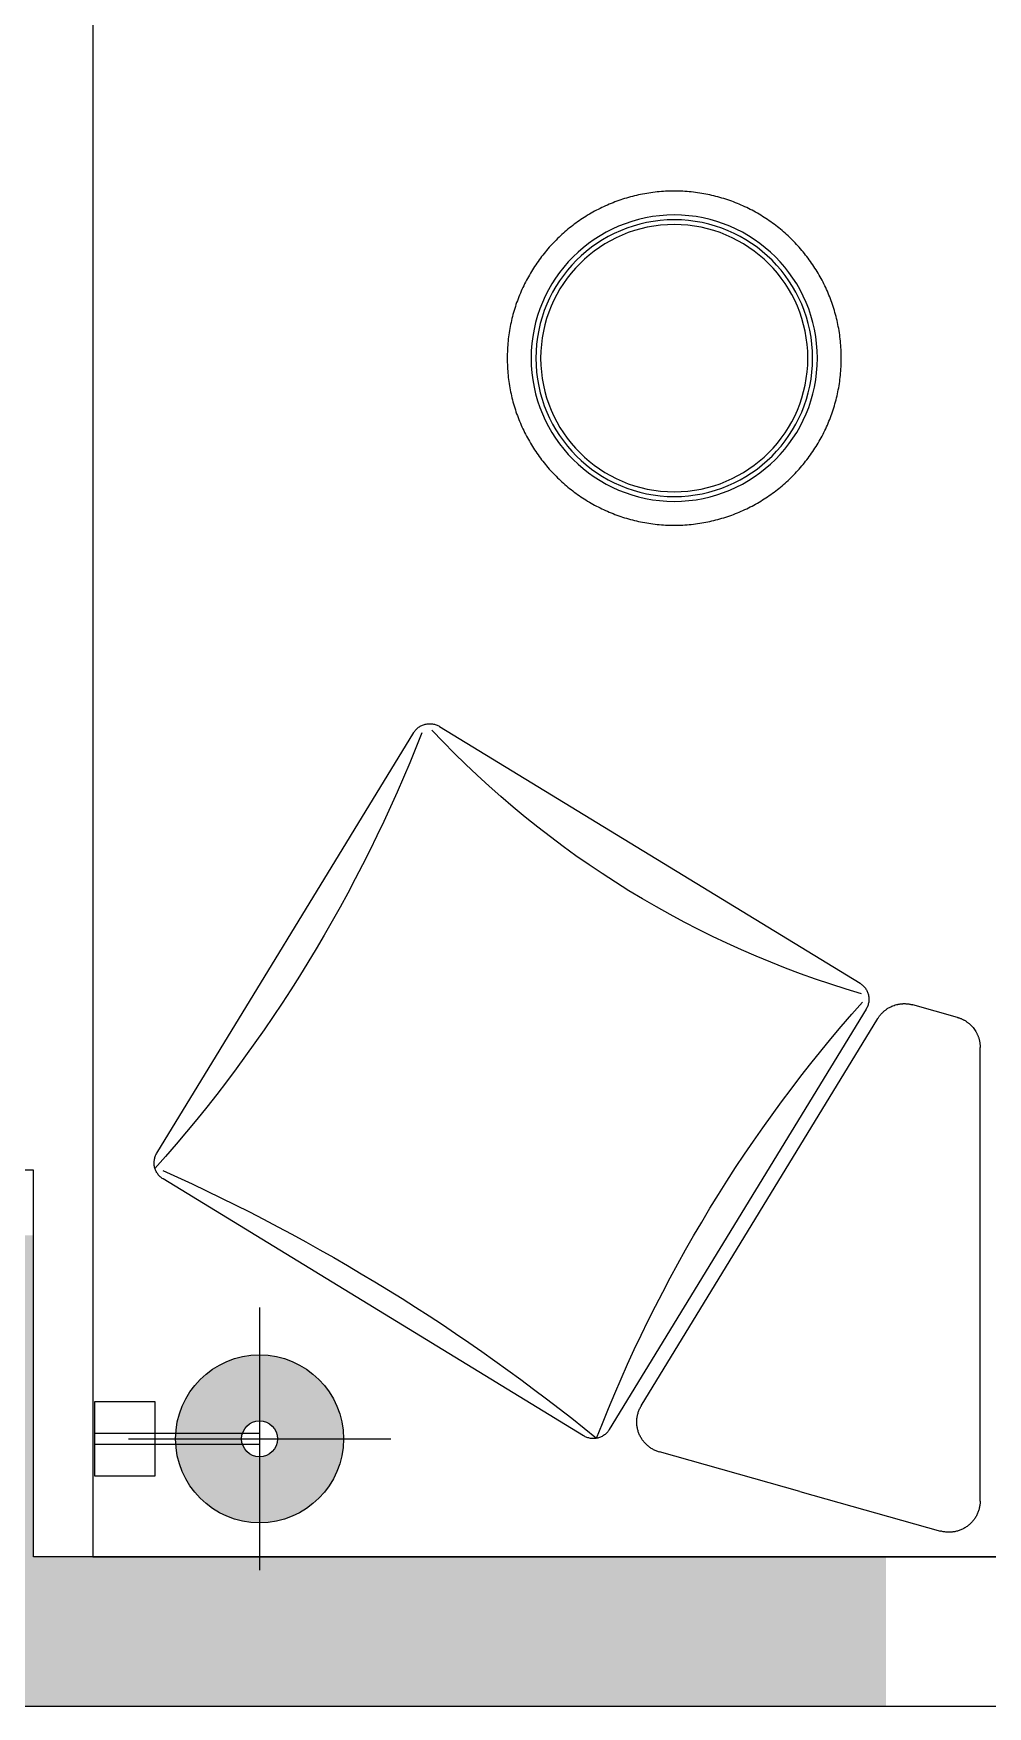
# Model space of a CAD drawing. Header units: inches. Extents: x 1174834 to 1369688, y -175882 to -108740.
# Drawn here: x 1185477 to 1187007, y -141985 to -139303 of the extents above; entities that cross this region are included whole.
import ezdxf

# ---------------------------------------------------------------- set-up
doc = ezdxf.new("R2010")
doc.units = ezdxf.units.IN
doc.header["$LTSCALE"] = 500
doc.header["$MEASUREMENT"] = 0
doc.linetypes.add('DASH', pattern=[0.35, 0.25, -0.1])
for name, color, linetype in [('A-01-原始墙体', 7, 'Continuous'), ('FF-FURN', 51, 'Continuous'), ('特细线', 251, 'Continuous')]:
    doc.layers.add(name, color=color, linetype=linetype)

# ---------------------------------------------------------------- blocks, each defined once
blk = doc.blocks.new('A$C48916692')
at = {"color": 3, "linetype": 'DASH', "ltscale": 150}
for p, q in [((8406.9, 5621.8), (9134.1, 5621.8)), ((9182.2, 5585.3), (9202.3, 5513.8)), ((8422.1, 5333), (8358.8, 5558.2)), ((8559.7, 5078.6), (9180.2, 5457.6)), ((8422.1, 5333), (8485.5, 5107.7))]:
    blk.add_line(p, q, dxfattribs=at)
blk.add_lwpolyline([(8964.5, 4301.9), (9638.6, 4713.7, 0.414214), (9648.6, 4755), (9236.8, 5429.2, 0.414214), (9195.6, 5439.1), (8521.4, 5027.3, 0.414214), (8511.4, 4986.1), (8923.2, 4311.9, 0.414214)], format="xyb", close=True, dxfattribs=at)
blk.add_circle((10238.9, 5131.4), 267.8, dxfattribs=at)
for centre, start, end in [((8406.9, 5571.8), 90, 195.7086), ((9134.1, 5571.8), 15.7086, 90), ((9154.2, 5500.3), 301.4173, 15.7086), ((8533.6, 5121.3), 195.7086, 301.4173)]:
    blk.add_arc(centre, 50, start, end, dxfattribs=at)
at = {"layer": 'FF-FURN', "color": 250}
for p, q in [((8317.5, 4199), (8317.5, 7449)), ((11183.6, 4199), (8317.5, 4199))]:
    blk.add_line(p, q, dxfattribs=at)
at = {"layer": 'FF-FURN', "color": 8}
for radius in [229.5, 221.8, 214.2]:
    blk.add_circle((10238.9, 5131.4), radius, dxfattribs=at)
for centre, radius, start, end in [((7678.2, 7154.6), 2302.2, 291.112, 311.6012), ((10692.3, 5861), 1533.6, 196.2681, 226.8072), ((6081, 3029), 3130.5, 24.1893, 39.1854), ((10472.1, 2580.6), 2302.2, 111.2333, 131.7225)]:
    blk.add_arc(centre, radius, start, end, dxfattribs=at)
blk = doc.blocks.new('A$C4f05676a')
at = {"linetype": 'DASH', "ltscale": 150}
h = blk.add_hatch(color=3, dxfattribs=at)
h.dxf.hatch_style = 1
h.set_gradient(color1=(255, 127, 127), color2=(255, 255, 0), tint=1, name='SPHERICAL')
edge = h.paths.add_edge_path()
edge.add_arc((264, 210.3), 134.6, -90, 270)
edge = h.paths.add_edge_path(flags=17)
edge.add_arc((264, 210.3), 28.8, -90, 270)
at = {"color": 3, "linetype": 'DASH', "ltscale": 150}
for p, q in [((264, 420.7), (264, 210.3)), ((53.7, 210.3), (264, 210.3)), ((264, 210.3), (264, 0)), ((264, 210.3), (474.3, 210.3))]:
    blk.add_line(p, q, dxfattribs=at)
for points in [[(96.3, 270.4), (96.3, 150.2), (0, 150.2), (0, 270.4)], [(264, 219.5), (264, 201.2), (0, 201.2), (0, 219.5)]]:
    blk.add_lwpolyline(points, close=True, dxfattribs=at)
at = {"layer": 'FF-FURN', "color": 131}
for radius in [134.6, 28.8]:
    blk.add_circle((264, 210.3), radius, dxfattribs=at)

msp = doc.modelspace()

# ---------------------------------------------------------------- hatches: boundary and pattern name
at = {"layer": '特细线'}
h = msp.add_hatch(color=256, dxfattribs=at)
h.dxf.hatch_style = 1
h.paths.add_polyline_path([(1183667.1, -141745.3), (1185217.1, -141745.3), (1185217.1, -141566.2), (1185217.1, -141229.9), (1185477.1, -141229.9), (1185477.1, -141745.3), (1186843.9, -141745.3), (1186843.9, -141985.3), (1183667.1, -141985.3)])

# ---------------------------------------------------------------- linework, layer by layer
at = {"layer": 'A-01-原始墙体', "color": 4}
for p, q in [((1185477.1, -141125.3), (1185217.1, -141125.3)), ((1185477.1, -141745.3), (1185477.1, -141125.3)), ((1193477.1, -141745.3), (1185477.1, -141745.3)), ((1193737.1, -141985.3), (1183667.1, -141985.3))]:
    msp.add_line(p, q, dxfattribs=at)

# ---------------------------------------------------------------- block references
at = {"color": 3, "xscale": -1, "rotation": 270}
msp.add_blockref('A$C48916692', (1181373, -150062.8), dxfattribs=at)
at = {"color": 3}
msp.add_blockref('A$C4f05676a', (1185575.6, -141766.5), dxfattribs=at)

doc.saveas('drawing.dxf')
